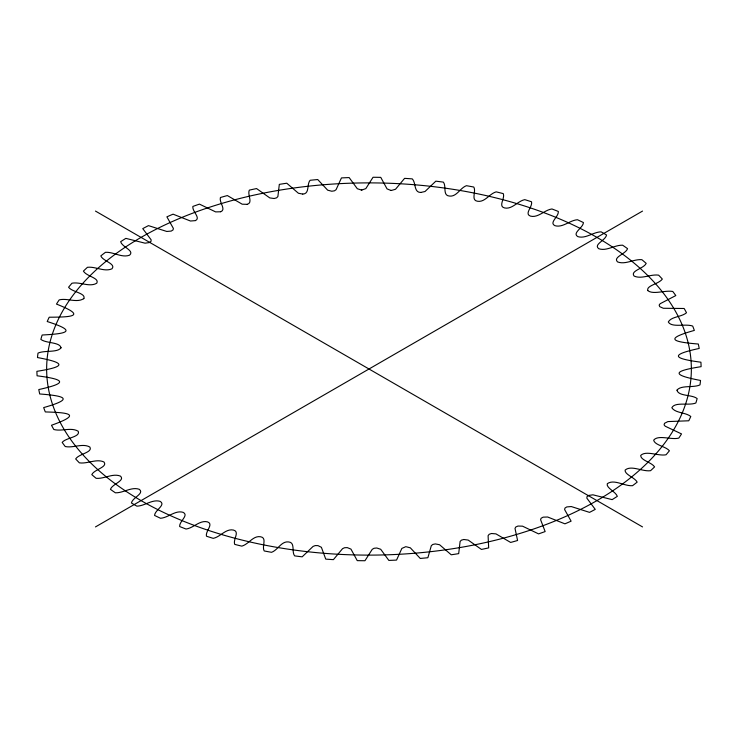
<?xml version="1.0" encoding="UTF-8"?>
<svg xmlns="http://www.w3.org/2000/svg" width="738" height="738" viewBox="0 0 738 738"><rect width="100%" height="100%" fill="white"/><g stroke="black" fill="none" stroke-linecap="round" stroke-linejoin="round"><path stroke-width="1.11" d="M405.485 546.821L401.869 548.408L396.546 560.087A332.128 191.751 0 0 1 388.843 560.41L380.697 549.275L376.786 548.002L374.074 548.269L372.238 549.33L364.959 560.732A332.128 191.751 0 0 1 357.238 560.631L350.956 549.109L347.284 547.624L344.545 547.734L342.533 548.685L333.41 559.644A332.128 191.751 0 0 1 325.744 559.118L321.39 547.301L317.967 545.622L315.227 545.585L313.069 546.424L302.183 556.83A332.128 191.751 0 0 1 294.637 555.88C291.399 551.895 295.486 542.568 288.724 541.96C281.372 540.843 277.894 550.096 271.556 552.31A332.128 191.751 0 0 1 264.204 550.954C261.547 546.388 267.387 537.891 260.551 536.757C253.069 535.428 248.577 544.312 241.815 546.138A332.128 191.751 0 0 1 234.721 544.376C232.756 539.635 240.127 531.738 233.42 530.05C225.8 528.408 220.367 536.932 213.227 538.353A332.128 191.751 0 0 1 206.456 536.212C205.192 531.203 214.02 524.192 207.526 521.877C199.786 519.893 193.522 528.048 186.05 529.035A332.128 191.751 0 0 1 179.657 526.535C179.168 521.222 189.26 515.336 183.079 512.32C175.275 509.976 168.264 517.725 160.533 518.27A332.128 191.751 0 0 1 154.574 515.438C154.777 510.096 166.29 504.912 160.128 501.36C152.323 498.962 144.777 506 136.899 506.157A332.128 191.751 0 0 1 131.438 503.002C132.425 497.541 144.823 493.537 139.279 489.303C131.512 486.49 123.375 493.104 115.368 492.8A332.128 191.751 0 0 1 110.451 489.359C112.111 484.036 125.451 480.761 120.469 476.121C112.794 472.966 104.196 479.073 96.134 478.316A332.128 191.751 0 0 1 91.807 474.626C94.224 469.35 108.145 467.136 103.929 461.96C96.41 458.455 87.407 464.054 79.372 462.846A332.128 191.751 0 0 1 75.673 458.935C78.92 453.759 92.951 452.542 89.879 447.062C82.684 442.929 73.163 448.27 65.23 446.527A332.128 191.751 0 0 1 62.195 442.431C65.488 437.754 80.82 437.108 78.191 431.241C71.217 427.025 61.614 431.61 53.846 429.507A332.128 191.751 0 0 1 51.494 425.254C82.859 414.101 68.431 412.588 45.304 411.933A332.128 191.751 0 0 1 43.671 407.579C74.676 398.815 65.165 395.909 39.704 393.972A332.128 191.751 0 0 1 38.791 389.553C69.058 382.921 64.4 379.314 37.085 375.79A332.128 191.751 0 0 1 36.9 371.334C65.664 366.74 66.54 362.921 37.472 357.543A332.128 191.751 0 0 1 38.016 353.096C44.594 350.098 57.832 352.93 61.06 347.663M676.995 390.061C681.34 384.876 693.397 387.994 699.984 384.904A332.128 191.751 0 0 0 700.528 380.457C670.851 374.812 672.982 371.076 701.1 366.666A332.128 191.751 0 0 0 700.915 362.21C673.047 358.52 669.486 354.83 699.209 348.447A332.128 191.751 0 0 0 698.296 344.028C672.484 341.943 663.674 338.954 694.329 330.421A332.128 191.751 0 0 0 692.696 326.067C685.611 323.438 671.617 327.976 668.305 321.971C671.359 316.39 681.626 317.109 686.506 312.746A332.128 191.751 0 0 0 684.154 308.493L663.305 308.272L659.735 306.648L659.145 305.098L660.169 303.715L675.805 295.569A332.128 191.751 0 0 0 672.77 291.473C665.187 290.016 653.517 294.84 647.973 290.763M61.005 347.939C60.258 341.934 46.171 343.511 40.858 339.406A332.128 191.751 0 0 1 42.14 335.006C66.402 333.77 78.505 331.463 47.214 321.528A332.128 191.751 0 0 1 49.215 317.22C71.328 317.109 87.647 316.408 56.485 304.084A332.128 191.751 0 0 1 59.188 299.905C67.02 297.792 77.056 303.318 83.892 298.512M676.949 390.254C678.637 396.5 692.207 394.424 697.142 398.594A332.128 191.751 0 0 1 695.86 402.994C688.96 405.909 674.938 401.518 671.848 407.754C675.353 413.243 685.565 412.256 690.786 416.472A332.128 191.751 0 0 1 688.785 420.78L667.908 421.582L664.541 423.298L664.08 424.857L665.215 426.213L681.515 433.916A332.128 191.751 0 0 1 678.812 438.095C671.266 440.088 658.204 434.516 653.665 440.143C654.652 445.254 665.713 446.305 669.412 450.77A332.128 191.751 0 0 1 666.036 454.783C658.25 456.305 646.064 450.152 640.667 455.447C640.695 460.466 651.608 462.256 654.588 466.886A332.128 191.751 0 0 1 650.565 470.696C642.521 471.859 631.193 464.792 625.095 470.106C624.634 474.663 634.8 477.486 637.171 482.117A332.128 191.751 0 0 1 632.549 485.687C624.403 486.379 614.136 478.777 607.291 483.704C605.898 487.827 615.676 491.665 617.337 496.323A332.128 191.751 0 0 1 612.143 499.626L592.946 494.82L588.592 495.447L586.95 496.72L586.885 498.215L595.252 509.377A332.128 191.751 0 0 1 589.533 512.375L571.277 506.554L566.784 506.923L564.957 508.067L564.625 509.589L571.111 521.157A332.128 191.751 0 0 1 564.93 523.832L547.651 517.006L543.177 517.154L541.139 518.224L540.585 519.69L545.142 531.563A332.128 191.751 0 0 1 538.555 533.878L522.532 526.166L517.993 526.046L515.797 526.997L515.004 528.426L517.587 540.493A332.128 191.751 0 0 1 510.641 542.439L495.964 533.878L491.462 533.509L489.165 534.303L488.095 535.714L488.676 547.873A332.128 191.751 0 0 1 481.444 549.432L468.196 540.078L463.824 539.487L461.398 540.151L460.106 541.498L458.685 553.629A332.128 191.751 0 0 1 451.222 554.782L439.58 544.745L435.328 543.915L432.8 544.45L431.315 545.677L427.883 557.716A332.128 191.751 0 0 1 420.263 558.454L410.319 547.817L406.223 546.766M83.708 298.761C86.678 293.189 71.641 291.962 68.588 287.23A332.128 191.751 0 0 1 71.964 283.217C79.972 281.612 89.51 287.488 96.761 283.217C99.741 277.894 86.447 276.427 83.412 271.114A332.128 191.751 0 0 1 87.435 267.304C95.497 266.307 104.326 272.202 111.927 268.835C116.41 263.77 102.748 261.132 100.829 255.883A332.128 191.751 0 0 1 105.451 252.313C113.495 251.787 121.844 258.115 129.584 255.173C134.888 250.625 121.982 247.119 120.663 241.677A332.128 191.751 0 0 1 125.857 238.374L145.054 243.18L149.408 242.553L151.05 241.28L151.115 239.785L142.748 228.623A332.128 191.751 0 0 1 148.467 225.625L166.788 231.464L171.216 231.077L173.043 229.933L173.393 228.448L166.889 216.843A332.128 191.751 0 0 1 173.07 214.168L190.469 221.022L195.386 220.625M95.47 526.923L642.53 211.077M195.496 220.579C200.994 217.821 192.092 211.566 192.858 206.437A332.128 191.751 0 0 1 199.444 204.122L215.634 211.898L220.607 211.769M220.717 211.732C226.52 209.537 218.909 202.406 220.413 197.507A332.128 191.751 0 0 1 227.359 195.561L242.193 204.195L247.165 204.334M247.285 204.306C253.263 202.682 247.119 194.629 249.324 190.127A332.128 191.751 0 0 1 256.556 188.568L269.804 197.922L274.176 198.513L276.649 197.821L277.894 196.502L279.315 184.371A332.128 191.751 0 0 1 286.778 183.218L298.42 193.255L302.746 194.076M302.811 194.066C309.859 193.919 306.584 184.214 310.117 180.284A332.128 191.751 0 0 1 317.737 179.546L327.681 190.183L331.777 191.234L334.434 190.828L336.085 189.666L341.454 177.913A332.128 191.751 0 0 1 349.157 177.59L357.303 188.725L361.279 189.998M361.343 189.998L361.888 189.989M361.961 189.989L365.827 188.605L373.041 177.268A332.128 191.751 0 0 1 380.762 177.369L387.044 188.891L390.789 190.386M390.854 190.386L391.398 190.404M391.527 190.413L395.54 189.251L404.59 178.356A332.128 191.751 0 0 1 412.256 178.882C416.121 182.673 413.64 192.498 420.697 192.443M420.771 192.452L425.014 191.52L435.817 181.17A332.128 191.751 0 0 1 443.363 182.12C446.601 186.105 442.514 195.432 449.276 196.04C456.628 197.157 460.106 187.904 466.444 185.69A332.128 191.751 0 0 1 473.796 187.046C476.425 191.446 470.65 200.146 477.449 201.243C484.931 202.572 489.423 193.688 496.185 191.862A332.128 191.751 0 0 1 503.279 193.624C505.244 198.365 497.873 206.262 504.58 207.95C512.2 209.592 517.633 201.068 524.773 199.647A332.128 191.751 0 0 1 531.545 201.788C532.808 206.797 523.98 213.808 530.474 216.123C538.214 218.107 544.478 209.952 551.95 208.965A332.128 191.751 0 0 1 558.343 211.465C558.832 216.778 548.74 222.664 554.921 225.68C562.725 228.024 569.736 220.275 577.467 219.73A332.128 191.751 0 0 1 583.426 222.562C583.223 227.904 571.71 233.088 577.872 236.64C585.677 239.038 593.223 232 601.101 231.843A332.128 191.751 0 0 1 606.562 234.998C605.575 240.459 593.177 244.463 598.721 248.697C606.488 251.51 614.625 244.896 622.632 245.201A332.128 191.751 0 0 1 627.549 248.641C625.962 253.946 612.531 257.128 617.568 261.916C625.261 264.979 633.813 258.946 641.866 259.684A332.128 191.751 0 0 1 646.193 263.374C643.859 268.66 629.855 270.735 634.108 276.077C641.645 279.49 650.593 273.964 658.628 275.154A332.128 191.751 0 0 1 662.327 279.065C658.859 284.047 646.128 285.477 647.789 290.551M95.47 211.077L642.53 526.923M207.821 530.179A322.358 186.114 0 0 0 691.358 369A322.358 186.114 0 0 0 207.821 207.821A322.358 186.114 0 0 0 207.821 530.179"/></g></svg>
